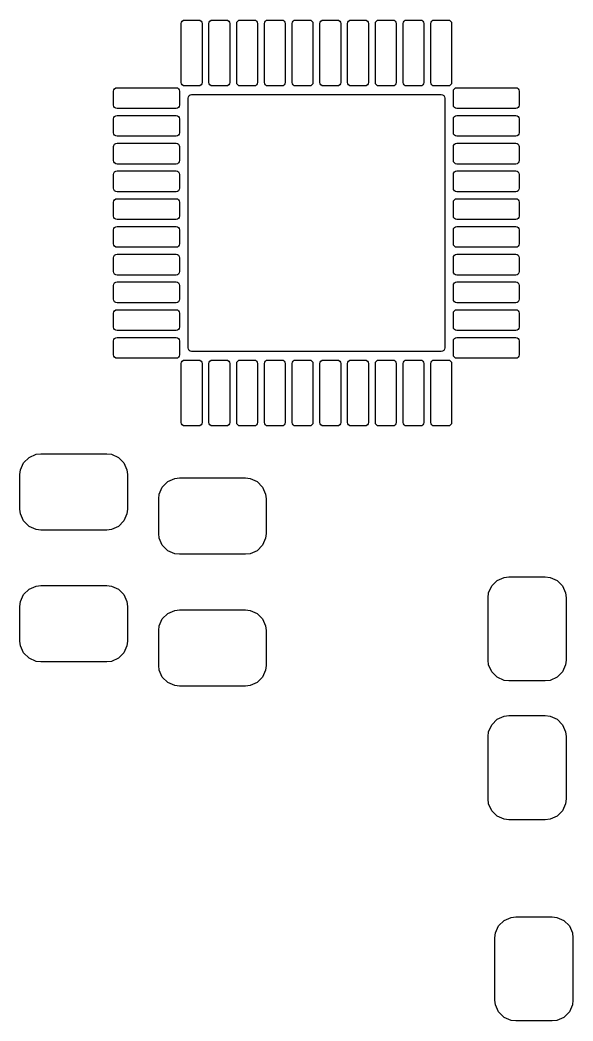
# Model space of a CAD drawing. Header units: inches. Extents: x 0.27 to 5.32, y 0.14 to 3.22.
# Drawn here: x 3.382 to 3.696, y 1.456 to 2.024 of the extents above; entities that cross this region are included whole.
import ezdxf

# ---------------------------------------------------------------- set-up
doc = ezdxf.new("R2010")
doc.units = ezdxf.units.IN
doc.header["$MEASUREMENT"] = 0
doc.layers.add('BLACK', color=250, linetype='CONTINUOUS')

msp = doc.modelspace()

# ---------------------------------------------------------------- linework, layer by layer
at = {"layer": 'BLACK', "linetype": 'CONTINUOUS'}
for p, q in [((3.47386, 2.02169), (3.47401, 2.02245)), ((3.47401, 2.02245), (3.47443, 2.02308)), ((3.47443, 2.02308), (3.47507, 2.02351)), ((3.47507, 2.02351), (3.47583, 2.02366)), ((3.47583, 2.02366), (3.4837, 2.02366)), ((3.4837, 2.02366), (3.48445, 2.02351)), ((3.48445, 2.02351), (3.48509, 2.02308)), ((3.48509, 2.02308), (3.48552, 2.02245)), ((3.48552, 2.02245), (3.48567, 2.02169)), ((3.48961, 2.02169), (3.48976, 2.02245)), ((3.48976, 2.02245), (3.49018, 2.02308)), ((3.49018, 2.02308), (3.49082, 2.02351)), ((3.49082, 2.02351), (3.49157, 2.02366)), ((3.49157, 2.02366), (3.49945, 2.02366)), ((3.49945, 2.02366), (3.5002, 2.02351)), ((3.5002, 2.02351), (3.50084, 2.02308)), ((3.50084, 2.02308), (3.50127, 2.02245)), ((3.50127, 2.02245), (3.50142, 2.02169)), ((3.50535, 2.02169), (3.5055, 2.02245)), ((3.5055, 2.02245), (3.50593, 2.02308)), ((3.50593, 2.02308), (3.50657, 2.02351)), ((3.50657, 2.02351), (3.50732, 2.02366)), ((3.50732, 2.02366), (3.5152, 2.02366)), ((3.5152, 2.02366), (3.51595, 2.02351)), ((3.51595, 2.02351), (3.51659, 2.02308)), ((3.51659, 2.02308), (3.51702, 2.02245)), ((3.51702, 2.02245), (3.51717, 2.02169)), ((3.5211, 2.02169), (3.52125, 2.02245)), ((3.52125, 2.02245), (3.52168, 2.02308)), ((3.52168, 2.02308), (3.52232, 2.02351)), ((3.52232, 2.02351), (3.52307, 2.02366)), ((3.52307, 2.02366), (3.53094, 2.02366)), ((3.53094, 2.02366), (3.5317, 2.02351)), ((3.5317, 2.02351), (3.53234, 2.02308)), ((3.53234, 2.02308), (3.53276, 2.02245)), ((3.53276, 2.02245), (3.53291, 2.02169)), ((3.53685, 2.02169), (3.537, 2.02245)), ((3.537, 2.02245), (3.53743, 2.02308)), ((3.53743, 2.02308), (3.53807, 2.02351)), ((3.53807, 2.02351), (3.53882, 2.02366)), ((3.53882, 2.02366), (3.54669, 2.02366)), ((3.54669, 2.02366), (3.54745, 2.02351)), ((3.54745, 2.02351), (3.54808, 2.02308)), ((3.54808, 2.02308), (3.54851, 2.02245)), ((3.54851, 2.02245), (3.54866, 2.02169)), ((3.5526, 2.02169), (3.55275, 2.02245)), ((3.55275, 2.02245), (3.55317, 2.02308)), ((3.55317, 2.02308), (3.55381, 2.02351)), ((3.55381, 2.02351), (3.55457, 2.02366)), ((3.55457, 2.02366), (3.56244, 2.02366)), ((3.56244, 2.02366), (3.56319, 2.02351)), ((3.56319, 2.02351), (3.56383, 2.02308)), ((3.56383, 2.02308), (3.56426, 2.02245)), ((3.56426, 2.02245), (3.56441, 2.02169)), ((3.56835, 2.02169), (3.5685, 2.02245)), ((3.5685, 2.02245), (3.56892, 2.02308)), ((3.56892, 2.02308), (3.56956, 2.02351)), ((3.56956, 2.02351), (3.57031, 2.02366)), ((3.57031, 2.02366), (3.57819, 2.02366)), ((3.57819, 2.02366), (3.57894, 2.02351)), ((3.57894, 2.02351), (3.57958, 2.02308)), ((3.57958, 2.02308), (3.58001, 2.02245)), ((3.58001, 2.02245), (3.58016, 2.02169)), ((3.58409, 2.02169), (3.58424, 2.02245)), ((3.58424, 2.02245), (3.58467, 2.02308)), ((3.58467, 2.02308), (3.58531, 2.02351)), ((3.58531, 2.02351), (3.58606, 2.02366)), ((3.58606, 2.02366), (3.59394, 2.02366)), ((3.59394, 2.02366), (3.59469, 2.02351)), ((3.59469, 2.02351), (3.59533, 2.02308)), ((3.59533, 2.02308), (3.59576, 2.02245)), ((3.59576, 2.02245), (3.59591, 2.02169)), ((3.59984, 2.02169), (3.59999, 2.02245)), ((3.59999, 2.02245), (3.60042, 2.02308)), ((3.60042, 2.02308), (3.60106, 2.02351)), ((3.60106, 2.02351), (3.60181, 2.02366)), ((3.60181, 2.02366), (3.60969, 2.02366)), ((3.60969, 2.02366), (3.61044, 2.02351)), ((3.61044, 2.02351), (3.61108, 2.02308)), ((3.61108, 2.02308), (3.6115, 2.02245)), ((3.6115, 2.02245), (3.61165, 2.02169)), ((3.61559, 2.02169), (3.61574, 2.02245)), ((3.61574, 2.02245), (3.61617, 2.02308)), ((3.61617, 2.02308), (3.61681, 2.02351)), ((3.61681, 2.02351), (3.61756, 2.02366)), ((3.61756, 2.02366), (3.62543, 2.02366)), ((3.62543, 2.02366), (3.62619, 2.02351)), ((3.62619, 2.02351), (3.62682, 2.02308)), ((3.62682, 2.02308), (3.62725, 2.02245)), ((3.62725, 2.02245), (3.6274, 2.02169)), ((3.47386, 1.98823), (3.47386, 2.02169)), ((3.48567, 2.02169), (3.48567, 1.98823)), ((3.48961, 1.98823), (3.48961, 2.02169)), ((3.50142, 2.02169), (3.50142, 1.98823)), ((3.50535, 1.98823), (3.50535, 2.02169)), ((3.51717, 2.02169), (3.51717, 1.98823)), ((3.5211, 1.98823), (3.5211, 2.02169)), ((3.53291, 2.02169), (3.53291, 1.98823)), ((3.53685, 1.98823), (3.53685, 2.02169)), ((3.54866, 2.02169), (3.54866, 1.98823)), ((3.5526, 1.98823), (3.5526, 2.02169)), ((3.56441, 2.02169), (3.56441, 1.98823)), ((3.56835, 1.98823), (3.56835, 2.02169)), ((3.58016, 2.02169), (3.58016, 1.98823)), ((3.58409, 1.98823), (3.58409, 2.02169)), ((3.59591, 2.02169), (3.59591, 1.98823)), ((3.59984, 1.98823), (3.59984, 2.02169)), ((3.61165, 2.02169), (3.61165, 1.98823)), ((3.61559, 1.98823), (3.61559, 2.02169)), ((3.6274, 2.02169), (3.6274, 1.98823)), ((3.47401, 1.98748), (3.47386, 1.98823)), ((3.48567, 1.98823), (3.48552, 1.98748)), ((3.48976, 1.98748), (3.48961, 1.98823)), ((3.50142, 1.98823), (3.50127, 1.98748)), ((3.5055, 1.98748), (3.50535, 1.98823)), ((3.51717, 1.98823), (3.51702, 1.98748)), ((3.52125, 1.98748), (3.5211, 1.98823)), ((3.53291, 1.98823), (3.53276, 1.98748)), ((3.537, 1.98748), (3.53685, 1.98823)), ((3.54866, 1.98823), (3.54851, 1.98748)), ((3.55275, 1.98748), (3.5526, 1.98823)), ((3.56441, 1.98823), (3.56426, 1.98748)), ((3.5685, 1.98748), (3.56835, 1.98823)), ((3.58016, 1.98823), (3.58001, 1.98748)), ((3.58424, 1.98748), (3.58409, 1.98823)), ((3.59591, 1.98823), (3.59576, 1.98748)), ((3.59999, 1.98748), (3.59984, 1.98823)), ((3.61165, 1.98823), (3.6115, 1.98748)), ((3.61574, 1.98748), (3.61559, 1.98823)), ((3.6274, 1.98823), (3.62725, 1.98748)), ((3.43547, 1.98331), (3.43562, 1.98406)), ((3.43547, 1.97543), (3.43547, 1.98331)), ((3.43562, 1.98406), (3.43605, 1.9847)), ((3.43605, 1.9847), (3.43669, 1.98513)), ((3.43669, 1.98513), (3.43744, 1.98528)), ((3.43744, 1.98528), (3.47091, 1.98528)), ((3.47091, 1.98528), (3.47166, 1.98513)), ((3.47166, 1.98513), (3.4723, 1.9847)), ((3.4723, 1.9847), (3.47272, 1.98406)), ((3.47272, 1.98406), (3.47287, 1.98331)), ((3.47287, 1.98331), (3.47287, 1.97543)), ((3.47443, 1.98684), (3.47401, 1.98748)), ((3.47507, 1.98641), (3.47443, 1.98684)), ((3.47583, 1.98626), (3.47507, 1.98641)), ((3.4837, 1.98626), (3.47583, 1.98626)), ((3.48445, 1.98641), (3.4837, 1.98626)), ((3.48509, 1.98684), (3.48445, 1.98641)), ((3.48552, 1.98748), (3.48509, 1.98684)), ((3.49018, 1.98684), (3.48976, 1.98748)), ((3.49082, 1.98641), (3.49018, 1.98684)), ((3.49157, 1.98626), (3.49082, 1.98641)), ((3.49945, 1.98626), (3.49157, 1.98626)), ((3.5002, 1.98641), (3.49945, 1.98626)), ((3.50084, 1.98684), (3.5002, 1.98641)), ((3.50127, 1.98748), (3.50084, 1.98684)), ((3.50593, 1.98684), (3.5055, 1.98748)), ((3.50657, 1.98641), (3.50593, 1.98684)), ((3.50732, 1.98626), (3.50657, 1.98641)), ((3.5152, 1.98626), (3.50732, 1.98626)), ((3.51595, 1.98641), (3.5152, 1.98626)), ((3.51659, 1.98684), (3.51595, 1.98641)), ((3.51702, 1.98748), (3.51659, 1.98684)), ((3.52168, 1.98684), (3.52125, 1.98748)), ((3.52232, 1.98641), (3.52168, 1.98684)), ((3.52307, 1.98626), (3.52232, 1.98641)), ((3.53094, 1.98626), (3.52307, 1.98626)), ((3.5317, 1.98641), (3.53094, 1.98626)), ((3.53234, 1.98684), (3.5317, 1.98641)), ((3.53276, 1.98748), (3.53234, 1.98684)), ((3.53743, 1.98684), (3.537, 1.98748)), ((3.53807, 1.98641), (3.53743, 1.98684)), ((3.53882, 1.98626), (3.53807, 1.98641)), ((3.54669, 1.98626), (3.53882, 1.98626)), ((3.54745, 1.98641), (3.54669, 1.98626)), ((3.54808, 1.98684), (3.54745, 1.98641)), ((3.54851, 1.98748), (3.54808, 1.98684)), ((3.55317, 1.98684), (3.55275, 1.98748)), ((3.55381, 1.98641), (3.55317, 1.98684)), ((3.55457, 1.98626), (3.55381, 1.98641)), ((3.56244, 1.98626), (3.55457, 1.98626)), ((3.56319, 1.98641), (3.56244, 1.98626)), ((3.56383, 1.98684), (3.56319, 1.98641)), ((3.56426, 1.98748), (3.56383, 1.98684)), ((3.56892, 1.98684), (3.5685, 1.98748)), ((3.56956, 1.98641), (3.56892, 1.98684)), ((3.57031, 1.98626), (3.56956, 1.98641)), ((3.57819, 1.98626), (3.57031, 1.98626)), ((3.57894, 1.98641), (3.57819, 1.98626)), ((3.57958, 1.98684), (3.57894, 1.98641)), ((3.58001, 1.98748), (3.57958, 1.98684)), ((3.58467, 1.98684), (3.58424, 1.98748)), ((3.58531, 1.98641), (3.58467, 1.98684)), ((3.58606, 1.98626), (3.58531, 1.98641)), ((3.59394, 1.98626), (3.58606, 1.98626)), ((3.59469, 1.98641), (3.59394, 1.98626)), ((3.59533, 1.98684), (3.59469, 1.98641)), ((3.59576, 1.98748), (3.59533, 1.98684)), ((3.60042, 1.98684), (3.59999, 1.98748)), ((3.60106, 1.98641), (3.60042, 1.98684)), ((3.60181, 1.98626), (3.60106, 1.98641)), ((3.60969, 1.98626), (3.60181, 1.98626)), ((3.61044, 1.98641), (3.60969, 1.98626)), ((3.61108, 1.98684), (3.61044, 1.98641)), ((3.6115, 1.98748), (3.61108, 1.98684)), ((3.61617, 1.98684), (3.61574, 1.98748)), ((3.61681, 1.98641), (3.61617, 1.98684)), ((3.61756, 1.98626), (3.61681, 1.98641)), ((3.62543, 1.98626), (3.61756, 1.98626)), ((3.62619, 1.98641), (3.62543, 1.98626)), ((3.62682, 1.98684), (3.62619, 1.98641)), ((3.62725, 1.98748), (3.62682, 1.98684)), ((3.62839, 1.98331), (3.62854, 1.98406)), ((3.62839, 1.97543), (3.62839, 1.98331)), ((3.62854, 1.98406), (3.62896, 1.9847)), ((3.62896, 1.9847), (3.6296, 1.98513)), ((3.6296, 1.98513), (3.63035, 1.98528)), ((3.63035, 1.98528), (3.66382, 1.98528)), ((3.66382, 1.98528), (3.66457, 1.98513)), ((3.66457, 1.98513), (3.66521, 1.9847)), ((3.66521, 1.9847), (3.66564, 1.98406)), ((3.66564, 1.98406), (3.66579, 1.98331)), ((3.66579, 1.98331), (3.66579, 1.97543)), ((3.4778, 1.97937), (3.47795, 1.98012)), ((3.4778, 1.83764), (3.4778, 1.97937)), ((3.47795, 1.98012), (3.47837, 1.98076)), ((3.47837, 1.98076), (3.47901, 1.98119)), ((3.47901, 1.98119), (3.47976, 1.98134)), ((3.47976, 1.98134), (3.6215, 1.98134)), ((3.6215, 1.98134), (3.62225, 1.98119)), ((3.62225, 1.98119), (3.62289, 1.98076)), ((3.62289, 1.98076), (3.62331, 1.98012)), ((3.62331, 1.98012), (3.62346, 1.97937)), ((3.62346, 1.97937), (3.62346, 1.83764)), ((3.43562, 1.97468), (3.43547, 1.97543)), ((3.43605, 1.97404), (3.43562, 1.97468)), ((3.43669, 1.97361), (3.43605, 1.97404)), ((3.43744, 1.97346), (3.43669, 1.97361)), ((3.47091, 1.97346), (3.43744, 1.97346)), ((3.47166, 1.97361), (3.47091, 1.97346)), ((3.4723, 1.97404), (3.47166, 1.97361)), ((3.47272, 1.97468), (3.4723, 1.97404)), ((3.47287, 1.97543), (3.47272, 1.97468)), ((3.62854, 1.97468), (3.62839, 1.97543)), ((3.62896, 1.97404), (3.62854, 1.97468)), ((3.6296, 1.97361), (3.62896, 1.97404)), ((3.63035, 1.97346), (3.6296, 1.97361)), ((3.66382, 1.97346), (3.63035, 1.97346)), ((3.66457, 1.97361), (3.66382, 1.97346)), ((3.66521, 1.97404), (3.66457, 1.97361)), ((3.66564, 1.97468), (3.66521, 1.97404)), ((3.66579, 1.97543), (3.66564, 1.97468)), ((3.43547, 1.96756), (3.43562, 1.96831)), ((3.43547, 1.95969), (3.43547, 1.96756)), ((3.43562, 1.96831), (3.43605, 1.96895)), ((3.43605, 1.96895), (3.43669, 1.96938)), ((3.43669, 1.96938), (3.43744, 1.96953)), ((3.43744, 1.96953), (3.47091, 1.96953)), ((3.47091, 1.96953), (3.47166, 1.96938)), ((3.47166, 1.96938), (3.4723, 1.96895)), ((3.4723, 1.96895), (3.47272, 1.96831)), ((3.47272, 1.96831), (3.47287, 1.96756)), ((3.47287, 1.96756), (3.47287, 1.95969)), ((3.62839, 1.96756), (3.62854, 1.96831)), ((3.62839, 1.95969), (3.62839, 1.96756)), ((3.62854, 1.96831), (3.62896, 1.96895)), ((3.62896, 1.96895), (3.6296, 1.96938)), ((3.6296, 1.96938), (3.63035, 1.96953)), ((3.63035, 1.96953), (3.66382, 1.96953)), ((3.66382, 1.96953), (3.66457, 1.96938)), ((3.66457, 1.96938), (3.66521, 1.96895)), ((3.66521, 1.96895), (3.66564, 1.96831)), ((3.66564, 1.96831), (3.66579, 1.96756)), ((3.66579, 1.96756), (3.66579, 1.95969)), ((3.43562, 1.95893), (3.43547, 1.95969)), ((3.47287, 1.95969), (3.47272, 1.95893)), ((3.62854, 1.95893), (3.62839, 1.95969)), ((3.66579, 1.95969), (3.66564, 1.95893)), ((3.43605, 1.95829), (3.43562, 1.95893)), ((3.43669, 1.95787), (3.43605, 1.95829)), ((3.43605, 1.9532), (3.43669, 1.95363)), ((3.43744, 1.95772), (3.43669, 1.95787)), ((3.43669, 1.95363), (3.43744, 1.95378)), ((3.47091, 1.95772), (3.43744, 1.95772)), ((3.43744, 1.95378), (3.47091, 1.95378)), ((3.47166, 1.95787), (3.47091, 1.95772)), ((3.47091, 1.95378), (3.47166, 1.95363)), ((3.4723, 1.95829), (3.47166, 1.95787)), ((3.47166, 1.95363), (3.4723, 1.9532)), ((3.47272, 1.95893), (3.4723, 1.95829)), ((3.62896, 1.95829), (3.62854, 1.95893)), ((3.6296, 1.95787), (3.62896, 1.95829)), ((3.62896, 1.9532), (3.6296, 1.95363)), ((3.63035, 1.95772), (3.6296, 1.95787)), ((3.6296, 1.95363), (3.63035, 1.95378)), ((3.66382, 1.95772), (3.63035, 1.95772)), ((3.63035, 1.95378), (3.66382, 1.95378)), ((3.66457, 1.95787), (3.66382, 1.95772)), ((3.66382, 1.95378), (3.66457, 1.95363)), ((3.66521, 1.95829), (3.66457, 1.95787)), ((3.66457, 1.95363), (3.66521, 1.9532)), ((3.66564, 1.95893), (3.66521, 1.95829)), ((3.43547, 1.95181), (3.43562, 1.95256)), ((3.43547, 1.94394), (3.43547, 1.95181)), ((3.43562, 1.95256), (3.43605, 1.9532)), ((3.4723, 1.9532), (3.47272, 1.95256)), ((3.47272, 1.95256), (3.47287, 1.95181)), ((3.47287, 1.95181), (3.47287, 1.94394)), ((3.62839, 1.95181), (3.62854, 1.95256)), ((3.62839, 1.94394), (3.62839, 1.95181)), ((3.62854, 1.95256), (3.62896, 1.9532)), ((3.66521, 1.9532), (3.66564, 1.95256)), ((3.66564, 1.95256), (3.66579, 1.95181)), ((3.66579, 1.95181), (3.66579, 1.94394)), ((3.43562, 1.94318), (3.43547, 1.94394)), ((3.43605, 1.94255), (3.43562, 1.94318)), ((3.43669, 1.94212), (3.43605, 1.94255)), ((3.4723, 1.94255), (3.47166, 1.94212)), ((3.47272, 1.94318), (3.4723, 1.94255)), ((3.47287, 1.94394), (3.47272, 1.94318)), ((3.62854, 1.94318), (3.62839, 1.94394)), ((3.62896, 1.94255), (3.62854, 1.94318)), ((3.6296, 1.94212), (3.62896, 1.94255)), ((3.66521, 1.94255), (3.66457, 1.94212)), ((3.66564, 1.94318), (3.66521, 1.94255)), ((3.66579, 1.94394), (3.66564, 1.94318)), ((3.43547, 1.93606), (3.43562, 1.93682)), ((3.43562, 1.93682), (3.43605, 1.93745)), ((3.43605, 1.93745), (3.43669, 1.93788)), ((3.43744, 1.94197), (3.43669, 1.94212)), ((3.43669, 1.93788), (3.43744, 1.93803)), ((3.47091, 1.94197), (3.43744, 1.94197)), ((3.43744, 1.93803), (3.47091, 1.93803)), ((3.47166, 1.94212), (3.47091, 1.94197)), ((3.47091, 1.93803), (3.47166, 1.93788)), ((3.47166, 1.93788), (3.4723, 1.93745)), ((3.4723, 1.93745), (3.47272, 1.93682)), ((3.47272, 1.93682), (3.47287, 1.93606)), ((3.62839, 1.93606), (3.62854, 1.93682)), ((3.62854, 1.93682), (3.62896, 1.93745)), ((3.62896, 1.93745), (3.6296, 1.93788)), ((3.63035, 1.94197), (3.6296, 1.94212)), ((3.6296, 1.93788), (3.63035, 1.93803)), ((3.66382, 1.94197), (3.63035, 1.94197)), ((3.63035, 1.93803), (3.66382, 1.93803)), ((3.66457, 1.94212), (3.66382, 1.94197)), ((3.66382, 1.93803), (3.66457, 1.93788)), ((3.66457, 1.93788), (3.66521, 1.93745)), ((3.66521, 1.93745), (3.66564, 1.93682)), ((3.66564, 1.93682), (3.66579, 1.93606)), ((3.43547, 1.92819), (3.43547, 1.93606)), ((3.47287, 1.93606), (3.47287, 1.92819)), ((3.62839, 1.92819), (3.62839, 1.93606)), ((3.66579, 1.93606), (3.66579, 1.92819)), ((3.43562, 1.92744), (3.43547, 1.92819)), ((3.43605, 1.9268), (3.43562, 1.92744)), ((3.43669, 1.92637), (3.43605, 1.9268)), ((3.43744, 1.92622), (3.43669, 1.92637)), ((3.47091, 1.92622), (3.43744, 1.92622)), ((3.47166, 1.92637), (3.47091, 1.92622)), ((3.4723, 1.9268), (3.47166, 1.92637)), ((3.47272, 1.92744), (3.4723, 1.9268)), ((3.47287, 1.92819), (3.47272, 1.92744)), ((3.62854, 1.92744), (3.62839, 1.92819)), ((3.62896, 1.9268), (3.62854, 1.92744)), ((3.6296, 1.92637), (3.62896, 1.9268)), ((3.63035, 1.92622), (3.6296, 1.92637)), ((3.66382, 1.92622), (3.63035, 1.92622)), ((3.66457, 1.92637), (3.66382, 1.92622)), ((3.66521, 1.9268), (3.66457, 1.92637)), ((3.66564, 1.92744), (3.66521, 1.9268)), ((3.66579, 1.92819), (3.66564, 1.92744)), ((3.43547, 1.92031), (3.43562, 1.92107)), ((3.43547, 1.91244), (3.43547, 1.92031)), ((3.43562, 1.92107), (3.43605, 1.92171)), ((3.43605, 1.92171), (3.43669, 1.92213)), ((3.43669, 1.92213), (3.43744, 1.92228)), ((3.43744, 1.92228), (3.47091, 1.92228)), ((3.47091, 1.92228), (3.47166, 1.92213)), ((3.47166, 1.92213), (3.4723, 1.92171)), ((3.4723, 1.92171), (3.47272, 1.92107)), ((3.47272, 1.92107), (3.47287, 1.92031)), ((3.47287, 1.92031), (3.47287, 1.91244)), ((3.62839, 1.92031), (3.62854, 1.92107)), ((3.62839, 1.91244), (3.62839, 1.92031)), ((3.62854, 1.92107), (3.62896, 1.92171)), ((3.62896, 1.92171), (3.6296, 1.92213)), ((3.6296, 1.92213), (3.63035, 1.92228)), ((3.63035, 1.92228), (3.66382, 1.92228)), ((3.66382, 1.92228), (3.66457, 1.92213)), ((3.66457, 1.92213), (3.66521, 1.92171)), ((3.66521, 1.92171), (3.66564, 1.92107)), ((3.66564, 1.92107), (3.66579, 1.92031)), ((3.66579, 1.92031), (3.66579, 1.91244)), ((3.43562, 1.91169), (3.43547, 1.91244)), ((3.43605, 1.91105), (3.43562, 1.91169)), ((3.43669, 1.91062), (3.43605, 1.91105)), ((3.43744, 1.91047), (3.43669, 1.91062)), ((3.47091, 1.91047), (3.43744, 1.91047)), ((3.47166, 1.91062), (3.47091, 1.91047)), ((3.4723, 1.91105), (3.47166, 1.91062)), ((3.47272, 1.91169), (3.4723, 1.91105)), ((3.47287, 1.91244), (3.47272, 1.91169)), ((3.62854, 1.91169), (3.62839, 1.91244)), ((3.62896, 1.91105), (3.62854, 1.91169)), ((3.6296, 1.91062), (3.62896, 1.91105)), ((3.63035, 1.91047), (3.6296, 1.91062)), ((3.66382, 1.91047), (3.63035, 1.91047)), ((3.66457, 1.91062), (3.66382, 1.91047)), ((3.66521, 1.91105), (3.66457, 1.91062)), ((3.66564, 1.91169), (3.66521, 1.91105)), ((3.66579, 1.91244), (3.66564, 1.91169)), ((3.43547, 1.90457), (3.43562, 1.90532)), ((3.43547, 1.89669), (3.43547, 1.90457)), ((3.43562, 1.90532), (3.43605, 1.90596)), ((3.43605, 1.90596), (3.43669, 1.90639)), ((3.43669, 1.90639), (3.43744, 1.90654)), ((3.43744, 1.90654), (3.47091, 1.90654)), ((3.47091, 1.90654), (3.47166, 1.90639)), ((3.47166, 1.90639), (3.4723, 1.90596)), ((3.4723, 1.90596), (3.47272, 1.90532)), ((3.47272, 1.90532), (3.47287, 1.90457)), ((3.47287, 1.90457), (3.47287, 1.89669)), ((3.62839, 1.90457), (3.62854, 1.90532)), ((3.62839, 1.89669), (3.62839, 1.90457)), ((3.62854, 1.90532), (3.62896, 1.90596)), ((3.62896, 1.90596), (3.6296, 1.90639)), ((3.6296, 1.90639), (3.63035, 1.90654)), ((3.63035, 1.90654), (3.66382, 1.90654)), ((3.66382, 1.90654), (3.66457, 1.90639)), ((3.66457, 1.90639), (3.66521, 1.90596)), ((3.66521, 1.90596), (3.66564, 1.90532)), ((3.66564, 1.90532), (3.66579, 1.90457)), ((3.66579, 1.90457), (3.66579, 1.89669)), ((3.43562, 1.89594), (3.43547, 1.89669)), ((3.43605, 1.8953), (3.43562, 1.89594)), ((3.43669, 1.89487), (3.43605, 1.8953)), ((3.43744, 1.89472), (3.43669, 1.89487)), ((3.47091, 1.89472), (3.43744, 1.89472)), ((3.47166, 1.89487), (3.47091, 1.89472)), ((3.4723, 1.8953), (3.47166, 1.89487)), ((3.47272, 1.89594), (3.4723, 1.8953)), ((3.47287, 1.89669), (3.47272, 1.89594)), ((3.62854, 1.89594), (3.62839, 1.89669)), ((3.62896, 1.8953), (3.62854, 1.89594)), ((3.6296, 1.89487), (3.62896, 1.8953)), ((3.63035, 1.89472), (3.6296, 1.89487)), ((3.66382, 1.89472), (3.63035, 1.89472)), ((3.66457, 1.89487), (3.66382, 1.89472)), ((3.66521, 1.8953), (3.66457, 1.89487)), ((3.66564, 1.89594), (3.66521, 1.8953)), ((3.66579, 1.89669), (3.66564, 1.89594)), ((3.43547, 1.88882), (3.43562, 1.88957)), ((3.43547, 1.88094), (3.43547, 1.88882)), ((3.43562, 1.88957), (3.43605, 1.89021)), ((3.43605, 1.89021), (3.43669, 1.89064)), ((3.43669, 1.89064), (3.43744, 1.89079)), ((3.43744, 1.89079), (3.47091, 1.89079)), ((3.47091, 1.89079), (3.47166, 1.89064)), ((3.47166, 1.89064), (3.4723, 1.89021)), ((3.4723, 1.89021), (3.47272, 1.88957)), ((3.47272, 1.88957), (3.47287, 1.88882)), ((3.47287, 1.88882), (3.47287, 1.88094)), ((3.62839, 1.88882), (3.62854, 1.88957)), ((3.62839, 1.88094), (3.62839, 1.88882)), ((3.62854, 1.88957), (3.62896, 1.89021)), ((3.62896, 1.89021), (3.6296, 1.89064)), ((3.6296, 1.89064), (3.63035, 1.89079)), ((3.63035, 1.89079), (3.66382, 1.89079)), ((3.66382, 1.89079), (3.66457, 1.89064)), ((3.66457, 1.89064), (3.66521, 1.89021)), ((3.66521, 1.89021), (3.66564, 1.88957)), ((3.66564, 1.88957), (3.66579, 1.88882)), ((3.66579, 1.88882), (3.66579, 1.88094)), ((3.43562, 1.88019), (3.43547, 1.88094)), ((3.43605, 1.87955), (3.43562, 1.88019)), ((3.47272, 1.88019), (3.4723, 1.87955)), ((3.47287, 1.88094), (3.47272, 1.88019)), ((3.62854, 1.88019), (3.62839, 1.88094)), ((3.62896, 1.87955), (3.62854, 1.88019)), ((3.66564, 1.88019), (3.66521, 1.87955)), ((3.66579, 1.88094), (3.66564, 1.88019)), ((3.43562, 1.87382), (3.43605, 1.87446)), ((3.43669, 1.87913), (3.43605, 1.87955)), ((3.43605, 1.87446), (3.43669, 1.87489)), ((3.43744, 1.87898), (3.43669, 1.87913)), ((3.43669, 1.87489), (3.43744, 1.87504)), ((3.47091, 1.87898), (3.43744, 1.87898)), ((3.43744, 1.87504), (3.47091, 1.87504)), ((3.47166, 1.87913), (3.47091, 1.87898)), ((3.47091, 1.87504), (3.47166, 1.87489)), ((3.4723, 1.87955), (3.47166, 1.87913)), ((3.47166, 1.87489), (3.4723, 1.87446)), ((3.4723, 1.87446), (3.47272, 1.87382)), ((3.62854, 1.87382), (3.62896, 1.87446)), ((3.6296, 1.87913), (3.62896, 1.87955)), ((3.62896, 1.87446), (3.6296, 1.87489)), ((3.63035, 1.87898), (3.6296, 1.87913)), ((3.6296, 1.87489), (3.63035, 1.87504)), ((3.66382, 1.87898), (3.63035, 1.87898)), ((3.63035, 1.87504), (3.66382, 1.87504)), ((3.66457, 1.87913), (3.66382, 1.87898)), ((3.66382, 1.87504), (3.66457, 1.87489)), ((3.66521, 1.87955), (3.66457, 1.87913)), ((3.66457, 1.87489), (3.66521, 1.87446)), ((3.66521, 1.87446), (3.66564, 1.87382)), ((3.43547, 1.87307), (3.43562, 1.87382)), ((3.43547, 1.8652), (3.43547, 1.87307)), ((3.47272, 1.87382), (3.47287, 1.87307)), ((3.47287, 1.87307), (3.47287, 1.8652)), ((3.62839, 1.87307), (3.62854, 1.87382)), ((3.62839, 1.8652), (3.62839, 1.87307)), ((3.66564, 1.87382), (3.66579, 1.87307)), ((3.66579, 1.87307), (3.66579, 1.8652)), ((3.43562, 1.86444), (3.43547, 1.8652)), ((3.43605, 1.8638), (3.43562, 1.86444)), ((3.43669, 1.86338), (3.43605, 1.8638)), ((3.43744, 1.86323), (3.43669, 1.86338)), ((3.47091, 1.86323), (3.43744, 1.86323)), ((3.47166, 1.86338), (3.47091, 1.86323)), ((3.4723, 1.8638), (3.47166, 1.86338)), ((3.47272, 1.86444), (3.4723, 1.8638)), ((3.47287, 1.8652), (3.47272, 1.86444)), ((3.62854, 1.86444), (3.62839, 1.8652)), ((3.62896, 1.8638), (3.62854, 1.86444)), ((3.6296, 1.86338), (3.62896, 1.8638)), ((3.63035, 1.86323), (3.6296, 1.86338)), ((3.66382, 1.86323), (3.63035, 1.86323)), ((3.66457, 1.86338), (3.66382, 1.86323)), ((3.66521, 1.8638), (3.66457, 1.86338)), ((3.66564, 1.86444), (3.66521, 1.8638)), ((3.66579, 1.8652), (3.66564, 1.86444)), ((3.43547, 1.85732), (3.43562, 1.85808)), ((3.43547, 1.84945), (3.43547, 1.85732)), ((3.43562, 1.85808), (3.43605, 1.85871)), ((3.43605, 1.85871), (3.43669, 1.85914)), ((3.43669, 1.85914), (3.43744, 1.85929)), ((3.43744, 1.85929), (3.47091, 1.85929)), ((3.47091, 1.85929), (3.47166, 1.85914)), ((3.47166, 1.85914), (3.4723, 1.85871)), ((3.4723, 1.85871), (3.47272, 1.85808)), ((3.47272, 1.85808), (3.47287, 1.85732)), ((3.47287, 1.85732), (3.47287, 1.84945)), ((3.62839, 1.85732), (3.62854, 1.85808)), ((3.62839, 1.84945), (3.62839, 1.85732)), ((3.62854, 1.85808), (3.62896, 1.85871)), ((3.62896, 1.85871), (3.6296, 1.85914)), ((3.6296, 1.85914), (3.63035, 1.85929)), ((3.63035, 1.85929), (3.66382, 1.85929)), ((3.66382, 1.85929), (3.66457, 1.85914)), ((3.66457, 1.85914), (3.66521, 1.85871)), ((3.66521, 1.85871), (3.66564, 1.85808)), ((3.66564, 1.85808), (3.66579, 1.85732)), ((3.66579, 1.85732), (3.66579, 1.84945)), ((3.43562, 1.8487), (3.43547, 1.84945)), ((3.43605, 1.84806), (3.43562, 1.8487)), ((3.43669, 1.84763), (3.43605, 1.84806)), ((3.43744, 1.84748), (3.43669, 1.84763)), ((3.47091, 1.84748), (3.43744, 1.84748)), ((3.47166, 1.84763), (3.47091, 1.84748)), ((3.4723, 1.84806), (3.47166, 1.84763)), ((3.47272, 1.8487), (3.4723, 1.84806)), ((3.47287, 1.84945), (3.47272, 1.8487)), ((3.62854, 1.8487), (3.62839, 1.84945)), ((3.62896, 1.84806), (3.62854, 1.8487)), ((3.6296, 1.84763), (3.62896, 1.84806)), ((3.63035, 1.84748), (3.6296, 1.84763)), ((3.66382, 1.84748), (3.63035, 1.84748)), ((3.66457, 1.84763), (3.66382, 1.84748)), ((3.66521, 1.84806), (3.66457, 1.84763)), ((3.66564, 1.8487), (3.66521, 1.84806)), ((3.66579, 1.84945), (3.66564, 1.8487)), ((3.43547, 1.84157), (3.43562, 1.84233)), ((3.43547, 1.8337), (3.43547, 1.84157)), ((3.43562, 1.84233), (3.43605, 1.84297)), ((3.43605, 1.84297), (3.43669, 1.84339)), ((3.43669, 1.84339), (3.43744, 1.84354)), ((3.43744, 1.84354), (3.47091, 1.84354)), ((3.47091, 1.84354), (3.47166, 1.84339)), ((3.47166, 1.84339), (3.4723, 1.84297)), ((3.4723, 1.84297), (3.47272, 1.84233)), ((3.47272, 1.84233), (3.47287, 1.84157)), ((3.47287, 1.84157), (3.47287, 1.8337)), ((3.62839, 1.84157), (3.62854, 1.84233)), ((3.62839, 1.8337), (3.62839, 1.84157)), ((3.62854, 1.84233), (3.62896, 1.84297)), ((3.62896, 1.84297), (3.6296, 1.84339)), ((3.6296, 1.84339), (3.63035, 1.84354)), ((3.63035, 1.84354), (3.66382, 1.84354)), ((3.66382, 1.84354), (3.66457, 1.84339)), ((3.66457, 1.84339), (3.66521, 1.84297)), ((3.66521, 1.84297), (3.66564, 1.84233)), ((3.66564, 1.84233), (3.66579, 1.84157)), ((3.66579, 1.84157), (3.66579, 1.8337)), ((3.47795, 1.83688), (3.4778, 1.83764)), ((3.47837, 1.83625), (3.47795, 1.83688)), ((3.47901, 1.83582), (3.47837, 1.83625)), ((3.47976, 1.83567), (3.47901, 1.83582)), ((3.6215, 1.83567), (3.47976, 1.83567)), ((3.62225, 1.83582), (3.6215, 1.83567)), ((3.62289, 1.83625), (3.62225, 1.83582)), ((3.62331, 1.83688), (3.62289, 1.83625)), ((3.62346, 1.83764), (3.62331, 1.83688)), ((3.43562, 1.83295), (3.43547, 1.8337)), ((3.43605, 1.83231), (3.43562, 1.83295)), ((3.43669, 1.83188), (3.43605, 1.83231)), ((3.43744, 1.83173), (3.43669, 1.83188)), ((3.47091, 1.83173), (3.43744, 1.83173)), ((3.47166, 1.83188), (3.47091, 1.83173)), ((3.4723, 1.83231), (3.47166, 1.83188)), ((3.47272, 1.83295), (3.4723, 1.83231)), ((3.47287, 1.8337), (3.47272, 1.83295)), ((3.47386, 1.82878), (3.47401, 1.82953)), ((3.47386, 1.79531), (3.47386, 1.82878)), ((3.47401, 1.82953), (3.47443, 1.83017)), ((3.47443, 1.83017), (3.47507, 1.8306)), ((3.47507, 1.8306), (3.47583, 1.83075)), ((3.47583, 1.83075), (3.4837, 1.83075)), ((3.4837, 1.83075), (3.48445, 1.8306)), ((3.48445, 1.8306), (3.48509, 1.83017)), ((3.48509, 1.83017), (3.48552, 1.82953)), ((3.48552, 1.82953), (3.48567, 1.82878)), ((3.48567, 1.82878), (3.48567, 1.79531)), ((3.48961, 1.82878), (3.48976, 1.82953)), ((3.48961, 1.79531), (3.48961, 1.82878)), ((3.48976, 1.82953), (3.49018, 1.83017)), ((3.49018, 1.83017), (3.49082, 1.8306)), ((3.49082, 1.8306), (3.49157, 1.83075)), ((3.49157, 1.83075), (3.49945, 1.83075)), ((3.49945, 1.83075), (3.5002, 1.8306)), ((3.5002, 1.8306), (3.50084, 1.83017)), ((3.50084, 1.83017), (3.50127, 1.82953)), ((3.50127, 1.82953), (3.50142, 1.82878)), ((3.50142, 1.82878), (3.50142, 1.79531)), ((3.50535, 1.82878), (3.5055, 1.82953)), ((3.50535, 1.79531), (3.50535, 1.82878)), ((3.5055, 1.82953), (3.50593, 1.83017)), ((3.50593, 1.83017), (3.50657, 1.8306)), ((3.50657, 1.8306), (3.50732, 1.83075)), ((3.50732, 1.83075), (3.5152, 1.83075)), ((3.5152, 1.83075), (3.51595, 1.8306)), ((3.51595, 1.8306), (3.51659, 1.83017)), ((3.51659, 1.83017), (3.51702, 1.82953)), ((3.51702, 1.82953), (3.51717, 1.82878)), ((3.51717, 1.82878), (3.51717, 1.79531)), ((3.5211, 1.82878), (3.52125, 1.82953)), ((3.5211, 1.79531), (3.5211, 1.82878)), ((3.52125, 1.82953), (3.52168, 1.83017)), ((3.52168, 1.83017), (3.52232, 1.8306)), ((3.52232, 1.8306), (3.52307, 1.83075)), ((3.52307, 1.83075), (3.53094, 1.83075)), ((3.53094, 1.83075), (3.5317, 1.8306)), ((3.5317, 1.8306), (3.53234, 1.83017)), ((3.53234, 1.83017), (3.53276, 1.82953)), ((3.53276, 1.82953), (3.53291, 1.82878)), ((3.53291, 1.82878), (3.53291, 1.79531)), ((3.53685, 1.82878), (3.537, 1.82953)), ((3.53685, 1.79531), (3.53685, 1.82878)), ((3.537, 1.82953), (3.53743, 1.83017)), ((3.53743, 1.83017), (3.53807, 1.8306)), ((3.53807, 1.8306), (3.53882, 1.83075)), ((3.53882, 1.83075), (3.54669, 1.83075)), ((3.54669, 1.83075), (3.54745, 1.8306)), ((3.54745, 1.8306), (3.54808, 1.83017)), ((3.54808, 1.83017), (3.54851, 1.82953)), ((3.54851, 1.82953), (3.54866, 1.82878)), ((3.54866, 1.82878), (3.54866, 1.79531)), ((3.5526, 1.82878), (3.55275, 1.82953)), ((3.5526, 1.79531), (3.5526, 1.82878)), ((3.55275, 1.82953), (3.55317, 1.83017)), ((3.55317, 1.83017), (3.55381, 1.8306)), ((3.55381, 1.8306), (3.55457, 1.83075)), ((3.55457, 1.83075), (3.56244, 1.83075)), ((3.56244, 1.83075), (3.56319, 1.8306)), ((3.56319, 1.8306), (3.56383, 1.83017)), ((3.56383, 1.83017), (3.56426, 1.82953)), ((3.56426, 1.82953), (3.56441, 1.82878)), ((3.56441, 1.82878), (3.56441, 1.79531)), ((3.56835, 1.82878), (3.5685, 1.82953)), ((3.56835, 1.79531), (3.56835, 1.82878)), ((3.5685, 1.82953), (3.56892, 1.83017)), ((3.56892, 1.83017), (3.56956, 1.8306)), ((3.56956, 1.8306), (3.57031, 1.83075)), ((3.57031, 1.83075), (3.57819, 1.83075)), ((3.57819, 1.83075), (3.57894, 1.8306)), ((3.57894, 1.8306), (3.57958, 1.83017)), ((3.57958, 1.83017), (3.58001, 1.82953)), ((3.58001, 1.82953), (3.58016, 1.82878)), ((3.58016, 1.82878), (3.58016, 1.79531)), ((3.58409, 1.82878), (3.58424, 1.82953)), ((3.58409, 1.79531), (3.58409, 1.82878)), ((3.58424, 1.82953), (3.58467, 1.83017)), ((3.58467, 1.83017), (3.58531, 1.8306)), ((3.58531, 1.8306), (3.58606, 1.83075)), ((3.58606, 1.83075), (3.59394, 1.83075)), ((3.59394, 1.83075), (3.59469, 1.8306)), ((3.59469, 1.8306), (3.59533, 1.83017)), ((3.59533, 1.83017), (3.59576, 1.82953)), ((3.59576, 1.82953), (3.59591, 1.82878)), ((3.59591, 1.82878), (3.59591, 1.79531)), ((3.59984, 1.82878), (3.59999, 1.82953)), ((3.59984, 1.79531), (3.59984, 1.82878)), ((3.59999, 1.82953), (3.60042, 1.83017)), ((3.60042, 1.83017), (3.60106, 1.8306)), ((3.60106, 1.8306), (3.60181, 1.83075)), ((3.60181, 1.83075), (3.60969, 1.83075)), ((3.60969, 1.83075), (3.61044, 1.8306)), ((3.61044, 1.8306), (3.61108, 1.83017)), ((3.61108, 1.83017), (3.6115, 1.82953)), ((3.6115, 1.82953), (3.61165, 1.82878)), ((3.61165, 1.82878), (3.61165, 1.79531)), ((3.61559, 1.82878), (3.61574, 1.82953)), ((3.61559, 1.79531), (3.61559, 1.82878)), ((3.61574, 1.82953), (3.61617, 1.83017)), ((3.61617, 1.83017), (3.61681, 1.8306)), ((3.61681, 1.8306), (3.61756, 1.83075)), ((3.61756, 1.83075), (3.62543, 1.83075)), ((3.62543, 1.83075), (3.62619, 1.8306)), ((3.62619, 1.8306), (3.62682, 1.83017)), ((3.62682, 1.83017), (3.62725, 1.82953)), ((3.62725, 1.82953), (3.6274, 1.82878)), ((3.6274, 1.82878), (3.6274, 1.79531)), ((3.62854, 1.83295), (3.62839, 1.8337)), ((3.62896, 1.83231), (3.62854, 1.83295)), ((3.6296, 1.83188), (3.62896, 1.83231)), ((3.63035, 1.83173), (3.6296, 1.83188)), ((3.66382, 1.83173), (3.63035, 1.83173)), ((3.66457, 1.83188), (3.66382, 1.83173)), ((3.66521, 1.83231), (3.66457, 1.83188)), ((3.66564, 1.83295), (3.66521, 1.83231)), ((3.66579, 1.8337), (3.66564, 1.83295)), ((3.47401, 1.79456), (3.47386, 1.79531)), ((3.48567, 1.79531), (3.48552, 1.79456)), ((3.48976, 1.79456), (3.48961, 1.79531)), ((3.50142, 1.79531), (3.50127, 1.79456)), ((3.5055, 1.79456), (3.50535, 1.79531)), ((3.51717, 1.79531), (3.51702, 1.79456)), ((3.52125, 1.79456), (3.5211, 1.79531)), ((3.53291, 1.79531), (3.53276, 1.79456)), ((3.537, 1.79456), (3.53685, 1.79531)), ((3.54866, 1.79531), (3.54851, 1.79456)), ((3.55275, 1.79456), (3.5526, 1.79531)), ((3.56441, 1.79531), (3.56426, 1.79456)), ((3.5685, 1.79456), (3.56835, 1.79531)), ((3.58016, 1.79531), (3.58001, 1.79456)), ((3.58424, 1.79456), (3.58409, 1.79531)), ((3.59591, 1.79531), (3.59576, 1.79456)), ((3.59999, 1.79456), (3.59984, 1.79531)), ((3.61165, 1.79531), (3.6115, 1.79456)), ((3.61574, 1.79456), (3.61559, 1.79531)), ((3.6274, 1.79531), (3.62725, 1.79456)), ((3.47443, 1.79392), (3.47401, 1.79456)), ((3.47507, 1.7935), (3.47443, 1.79392)), ((3.47583, 1.79335), (3.47507, 1.7935)), ((3.4837, 1.79335), (3.47583, 1.79335)), ((3.48445, 1.7935), (3.4837, 1.79335)), ((3.48509, 1.79392), (3.48445, 1.7935)), ((3.48552, 1.79456), (3.48509, 1.79392)), ((3.49018, 1.79392), (3.48976, 1.79456)), ((3.49082, 1.7935), (3.49018, 1.79392)), ((3.49157, 1.79335), (3.49082, 1.7935)), ((3.49945, 1.79335), (3.49157, 1.79335)), ((3.5002, 1.7935), (3.49945, 1.79335)), ((3.50084, 1.79392), (3.5002, 1.7935)), ((3.50127, 1.79456), (3.50084, 1.79392)), ((3.50593, 1.79392), (3.5055, 1.79456)), ((3.50657, 1.7935), (3.50593, 1.79392)), ((3.50732, 1.79335), (3.50657, 1.7935)), ((3.5152, 1.79335), (3.50732, 1.79335)), ((3.51595, 1.7935), (3.5152, 1.79335)), ((3.51659, 1.79392), (3.51595, 1.7935)), ((3.51702, 1.79456), (3.51659, 1.79392)), ((3.52168, 1.79392), (3.52125, 1.79456)), ((3.52232, 1.7935), (3.52168, 1.79392)), ((3.52307, 1.79335), (3.52232, 1.7935)), ((3.53094, 1.79335), (3.52307, 1.79335)), ((3.5317, 1.7935), (3.53094, 1.79335)), ((3.53234, 1.79392), (3.5317, 1.7935)), ((3.53276, 1.79456), (3.53234, 1.79392)), ((3.53743, 1.79392), (3.537, 1.79456)), ((3.53807, 1.7935), (3.53743, 1.79392)), ((3.53882, 1.79335), (3.53807, 1.7935)), ((3.54669, 1.79335), (3.53882, 1.79335)), ((3.54745, 1.7935), (3.54669, 1.79335)), ((3.54808, 1.79392), (3.54745, 1.7935)), ((3.54851, 1.79456), (3.54808, 1.79392)), ((3.55317, 1.79392), (3.55275, 1.79456)), ((3.55381, 1.7935), (3.55317, 1.79392)), ((3.55457, 1.79335), (3.55381, 1.7935)), ((3.56244, 1.79335), (3.55457, 1.79335)), ((3.56319, 1.7935), (3.56244, 1.79335)), ((3.56383, 1.79392), (3.56319, 1.7935)), ((3.56426, 1.79456), (3.56383, 1.79392)), ((3.56892, 1.79392), (3.5685, 1.79456)), ((3.56956, 1.7935), (3.56892, 1.79392)), ((3.57031, 1.79335), (3.56956, 1.7935)), ((3.57819, 1.79335), (3.57031, 1.79335)), ((3.57894, 1.7935), (3.57819, 1.79335)), ((3.57958, 1.79392), (3.57894, 1.7935)), ((3.58001, 1.79456), (3.57958, 1.79392)), ((3.58467, 1.79392), (3.58424, 1.79456)), ((3.58531, 1.7935), (3.58467, 1.79392)), ((3.58606, 1.79335), (3.58531, 1.7935)), ((3.59394, 1.79335), (3.58606, 1.79335)), ((3.59469, 1.7935), (3.59394, 1.79335)), ((3.59533, 1.79392), (3.59469, 1.7935)), ((3.59576, 1.79456), (3.59533, 1.79392)), ((3.60042, 1.79392), (3.59999, 1.79456)), ((3.60106, 1.7935), (3.60042, 1.79392)), ((3.60181, 1.79335), (3.60106, 1.7935)), ((3.60969, 1.79335), (3.60181, 1.79335)), ((3.61044, 1.7935), (3.60969, 1.79335)), ((3.61108, 1.79392), (3.61044, 1.7935)), ((3.6115, 1.79456), (3.61108, 1.79392)), ((3.61617, 1.79392), (3.61574, 1.79456)), ((3.61681, 1.7935), (3.61617, 1.79392)), ((3.61756, 1.79335), (3.61681, 1.7935)), ((3.62543, 1.79335), (3.61756, 1.79335)), ((3.62619, 1.7935), (3.62543, 1.79335)), ((3.62682, 1.79392), (3.62619, 1.7935)), ((3.62725, 1.79456), (3.62682, 1.79392)), ((3.39143, 1.77728), (3.39413, 1.7776)), ((3.39413, 1.7776), (3.43154, 1.7776)), ((3.43154, 1.7776), (3.43424, 1.77728)), ((3.38264, 1.76849), (3.38439, 1.77246)), ((3.38439, 1.77246), (3.38746, 1.77553)), ((3.38746, 1.77553), (3.39143, 1.77728)), ((3.43424, 1.77728), (3.43821, 1.77553)), ((3.43821, 1.77553), (3.44128, 1.77246)), ((3.44128, 1.77246), (3.44303, 1.76849)), ((3.38232, 1.76579), (3.38264, 1.76849)), ((3.44303, 1.76849), (3.44335, 1.76579)), ((3.38232, 1.7461), (3.38232, 1.76579)), ((3.44335, 1.76579), (3.44335, 1.7461)), ((3.46313, 1.75868), (3.4662, 1.76175)), ((3.4662, 1.76175), (3.47017, 1.76351)), ((3.47017, 1.76351), (3.47287, 1.76382)), ((3.47287, 1.76382), (3.51028, 1.76382)), ((3.51028, 1.76382), (3.51298, 1.76351)), ((3.51298, 1.76351), (3.51695, 1.76175)), ((3.51695, 1.76175), (3.52002, 1.75868)), ((3.46138, 1.75471), (3.46313, 1.75868)), ((3.52002, 1.75868), (3.52177, 1.75471)), ((3.46106, 1.75201), (3.46138, 1.75471)), ((3.46106, 1.73232), (3.46106, 1.75201)), ((3.52177, 1.75471), (3.52209, 1.75201)), ((3.52209, 1.75201), (3.52209, 1.73232)), ((3.38264, 1.7434), (3.38232, 1.7461)), ((3.44335, 1.7461), (3.44303, 1.7434)), ((3.38439, 1.73943), (3.38264, 1.7434)), ((3.38746, 1.73636), (3.38439, 1.73943)), ((3.44128, 1.73943), (3.43821, 1.73636)), ((3.44303, 1.7434), (3.44128, 1.73943)), ((3.39143, 1.73461), (3.38746, 1.73636)), ((3.39413, 1.73429), (3.39143, 1.73461)), ((3.43154, 1.73429), (3.39413, 1.73429)), ((3.43424, 1.73461), (3.43154, 1.73429)), ((3.43821, 1.73636), (3.43424, 1.73461)), ((3.46138, 1.72962), (3.46106, 1.73232)), ((3.52209, 1.73232), (3.52177, 1.72962)), ((3.46313, 1.72565), (3.46138, 1.72962)), ((3.52177, 1.72962), (3.52002, 1.72565)), ((3.4662, 1.72258), (3.46313, 1.72565)), ((3.47017, 1.72083), (3.4662, 1.72258)), ((3.47287, 1.72051), (3.47017, 1.72083)), ((3.51298, 1.72083), (3.51028, 1.72051)), ((3.51695, 1.72258), (3.51298, 1.72083)), ((3.52002, 1.72565), (3.51695, 1.72258)), ((3.51028, 1.72051), (3.47287, 1.72051)), ((3.65014, 1.70258), (3.65321, 1.70565)), ((3.65321, 1.70565), (3.65718, 1.7074)), ((3.65718, 1.7074), (3.65988, 1.70772)), ((3.65988, 1.70772), (3.68055, 1.70772)), ((3.68055, 1.70772), (3.68326, 1.7074)), ((3.68326, 1.7074), (3.68723, 1.70565)), ((3.68723, 1.70565), (3.6903, 1.70258)), ((3.38439, 1.69766), (3.38746, 1.70073)), ((3.38746, 1.70073), (3.39143, 1.70248)), ((3.39143, 1.70248), (3.39413, 1.7028)), ((3.39413, 1.7028), (3.43154, 1.7028)), ((3.43154, 1.7028), (3.43424, 1.70248)), ((3.43424, 1.70248), (3.43821, 1.70073)), ((3.43821, 1.70073), (3.44128, 1.69766)), ((3.64807, 1.69591), (3.64838, 1.69861)), ((3.64838, 1.69861), (3.65014, 1.70258)), ((3.6903, 1.70258), (3.69205, 1.69861)), ((3.69205, 1.69861), (3.69236, 1.69591)), ((3.38232, 1.69098), (3.38264, 1.69369)), ((3.38264, 1.69369), (3.38439, 1.69766)), ((3.44128, 1.69766), (3.44303, 1.69369)), ((3.44303, 1.69369), (3.44335, 1.69098)), ((3.64807, 1.66047), (3.64807, 1.69591)), ((3.69236, 1.69591), (3.69236, 1.66047)), ((3.38232, 1.6713), (3.38232, 1.69098)), ((3.44335, 1.69098), (3.44335, 1.6713)), ((3.46313, 1.68388), (3.4662, 1.68695)), ((3.4662, 1.68695), (3.47017, 1.6887)), ((3.47017, 1.6887), (3.47287, 1.68902)), ((3.47287, 1.68902), (3.51028, 1.68902)), ((3.51028, 1.68902), (3.51298, 1.6887)), ((3.51298, 1.6887), (3.51695, 1.68695)), ((3.51695, 1.68695), (3.52002, 1.68388)), ((3.46138, 1.67991), (3.46313, 1.68388)), ((3.52002, 1.68388), (3.52177, 1.67991)), ((3.46106, 1.6772), (3.46138, 1.67991)), ((3.46106, 1.65752), (3.46106, 1.6772)), ((3.52177, 1.67991), (3.52209, 1.6772)), ((3.52209, 1.6772), (3.52209, 1.65752)), ((3.38264, 1.6686), (3.38232, 1.6713)), ((3.44335, 1.6713), (3.44303, 1.6686)), ((3.38439, 1.66462), (3.38264, 1.6686)), ((3.38746, 1.66156), (3.38439, 1.66462)), ((3.44128, 1.66462), (3.43821, 1.66156)), ((3.44303, 1.6686), (3.44128, 1.66462)), ((3.39143, 1.6598), (3.38746, 1.66156)), ((3.39413, 1.65949), (3.39143, 1.6598)), ((3.43154, 1.65949), (3.39413, 1.65949)), ((3.43424, 1.6598), (3.43154, 1.65949)), ((3.43821, 1.66156), (3.43424, 1.6598)), ((3.64838, 1.65777), (3.64807, 1.66047)), ((3.69236, 1.66047), (3.69205, 1.65777)), ((3.46138, 1.65482), (3.46106, 1.65752)), ((3.46313, 1.65084), (3.46138, 1.65482)), ((3.52177, 1.65482), (3.52002, 1.65084)), ((3.52209, 1.65752), (3.52177, 1.65482)), ((3.65014, 1.6538), (3.64838, 1.65777)), ((3.65321, 1.65073), (3.65014, 1.6538)), ((3.6903, 1.6538), (3.68723, 1.65073)), ((3.69205, 1.65777), (3.6903, 1.6538)), ((3.4662, 1.64778), (3.46313, 1.65084)), ((3.47017, 1.64602), (3.4662, 1.64778)), ((3.51695, 1.64778), (3.51298, 1.64602)), ((3.52002, 1.65084), (3.51695, 1.64778)), ((3.65718, 1.64898), (3.65321, 1.65073)), ((3.65988, 1.64866), (3.65718, 1.64898)), ((3.68055, 1.64866), (3.65988, 1.64866)), ((3.68326, 1.64898), (3.68055, 1.64866)), ((3.68723, 1.65073), (3.68326, 1.64898)), ((3.47287, 1.64571), (3.47017, 1.64602)), ((3.51028, 1.64571), (3.47287, 1.64571)), ((3.51298, 1.64602), (3.51028, 1.64571)), ((3.65014, 1.62384), (3.65321, 1.62691)), ((3.65321, 1.62691), (3.65718, 1.62866)), ((3.65718, 1.62866), (3.65988, 1.62898)), ((3.65988, 1.62898), (3.68055, 1.62898)), ((3.68055, 1.62898), (3.68326, 1.62866)), ((3.68326, 1.62866), (3.68723, 1.62691)), ((3.68723, 1.62691), (3.6903, 1.62384)), ((3.64807, 1.61717), (3.64838, 1.61987)), ((3.64838, 1.61987), (3.65014, 1.62384)), ((3.6903, 1.62384), (3.69205, 1.61987)), ((3.69205, 1.61987), (3.69236, 1.61717)), ((3.64807, 1.58173), (3.64807, 1.61717)), ((3.69236, 1.61717), (3.69236, 1.58173)), ((3.64838, 1.57903), (3.64807, 1.58173)), ((3.65014, 1.57506), (3.64838, 1.57903)), ((3.69205, 1.57903), (3.6903, 1.57506)), ((3.69236, 1.58173), (3.69205, 1.57903)), ((3.65321, 1.57199), (3.65014, 1.57506)), ((3.6903, 1.57506), (3.68723, 1.57199)), ((3.65718, 1.57024), (3.65321, 1.57199)), ((3.65988, 1.56992), (3.65718, 1.57024)), ((3.68055, 1.56992), (3.65988, 1.56992)), ((3.68326, 1.57024), (3.68055, 1.56992)), ((3.68723, 1.57199), (3.68326, 1.57024)), ((3.65407, 1.50967), (3.65714, 1.51274)), ((3.65714, 1.51274), (3.66111, 1.51449)), ((3.66111, 1.51449), (3.66382, 1.5148)), ((3.66382, 1.5148), (3.68449, 1.5148)), ((3.68449, 1.5148), (3.68719, 1.51449)), ((3.68719, 1.51449), (3.69116, 1.51274)), ((3.69116, 1.51274), (3.69423, 1.50967)), ((3.65201, 1.50299), (3.65232, 1.5057)), ((3.65232, 1.5057), (3.65407, 1.50967)), ((3.69423, 1.50967), (3.69599, 1.5057)), ((3.69599, 1.5057), (3.6963, 1.50299)), ((3.65201, 1.46756), (3.65201, 1.50299)), ((3.6963, 1.50299), (3.6963, 1.46756)), ((3.65232, 1.46485), (3.65201, 1.46756)), ((3.6963, 1.46756), (3.69599, 1.46485)), ((3.65407, 1.46088), (3.65232, 1.46485)), ((3.65714, 1.45781), (3.65407, 1.46088)), ((3.69423, 1.46088), (3.69116, 1.45781)), ((3.69599, 1.46485), (3.69423, 1.46088)), ((3.66111, 1.45606), (3.65714, 1.45781)), ((3.66382, 1.45575), (3.66111, 1.45606)), ((3.68449, 1.45575), (3.66382, 1.45575)), ((3.68719, 1.45606), (3.68449, 1.45575)), ((3.69116, 1.45781), (3.68719, 1.45606))]:
    msp.add_line(p, q, dxfattribs=at)

doc.saveas('drawing.dxf')
